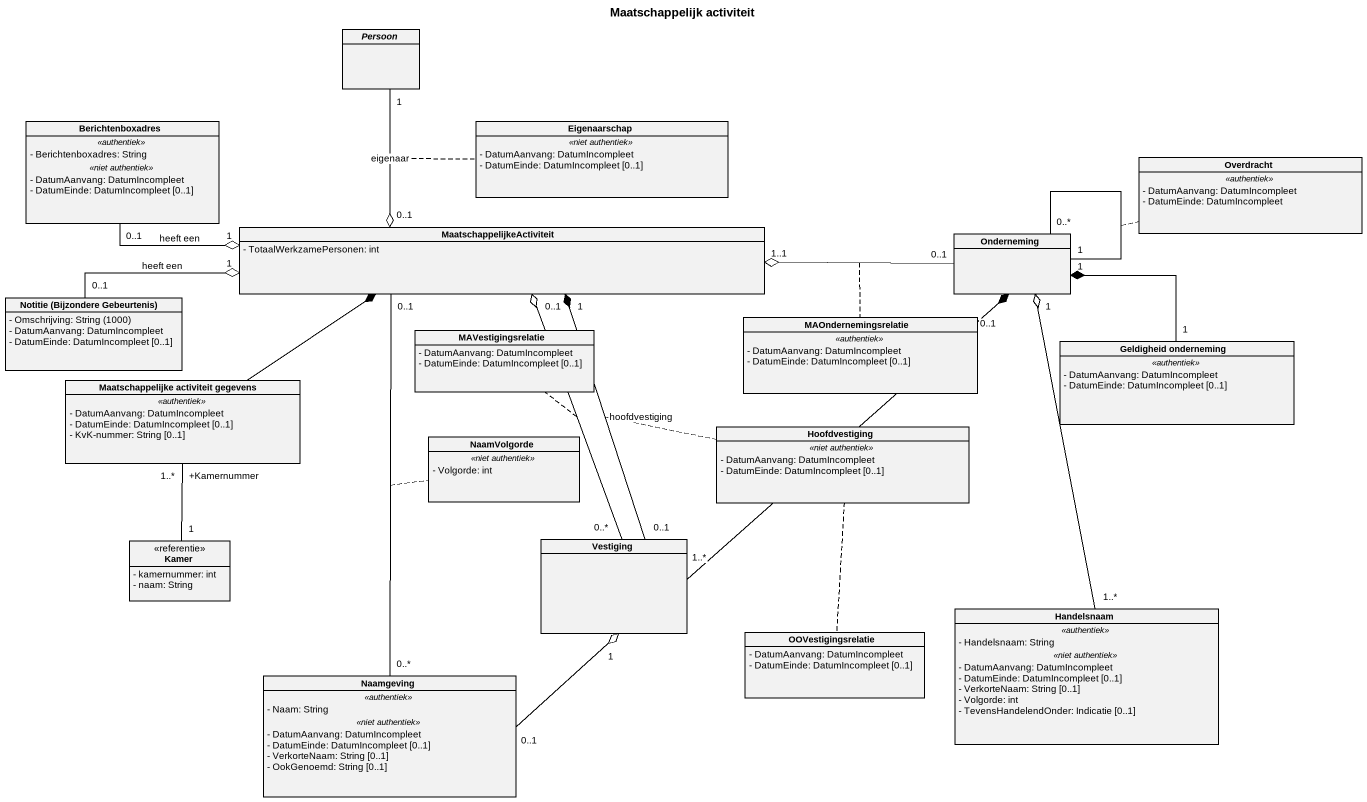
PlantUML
@startuml
title Maatschappelijk activiteit
hide circle
hide empty members
skinparam classAttributeIconSize 0
abstract class Persoon
class Berichtenboxadres {
  .. <<authentiek>> ..
  - Berichtenboxadres: String
  .. <<niet authentiek>> ..
  - DatumAanvang: DatumIncompleet
  - DatumEinde: DatumIncompleet [0..1]
}
class Eigenaarschap {
  .. <<niet authentiek>> ..
  - DatumAanvang: DatumIncompleet
  - DatumEinde: DatumIncompleet [0..1]
}
class Overdracht {
  .. <<authentiek>> ..
  - DatumAanvang: DatumIncompleet
  - DatumEinde: DatumIncompleet
}
class MaatschappelijkeActiviteit {
  - TotaalWerkzamePersonen: int
}
class Onderneming
class "Notitie (Bijzondere Gebeurtenis)" as Notitie_Bijzondere {
  {field} - Omschrijving: String (1000)
  - DatumAanvang: DatumIncompleet
  - DatumEinde: DatumIncompleet [0..1]
}
class MAVestigingsrelatie {
  - DatumAanvang: DatumIncompleet
  - DatumEinde: DatumIncompleet [0..1]
}
class MAOndernemingsrelatie {
  .. <<authentiek>> ..
  - DatumAanvang: DatumIncompleet
  - DatumEinde: DatumIncompleet [0..1]
}
class "Geldigheid onderneming" as Geldigheid_onderneming {
  .. <<authentiek>> ..
  - DatumAanvang: DatumIncompleet
  - DatumEinde: DatumIncompleet [0..1]
}
class "Maatschappelijke activiteit gegevens" as Maatschappelijke_activiteit {
  .. <<authentiek>> ..
  - DatumAanvang: DatumIncompleet
  - DatumEinde: DatumIncompleet [0..1]
  - KvK-nummer: String [0..1]
}
class Hoofdvestiging {
  .. <<niet authentiek>> ..
  - DatumAanvang: DatumIncompleet
  - DatumEinde: DatumIncompleet [0..1]
}
class NaamVolgorde {
  .. <<niet authentiek>> ..
  - Volgorde: int
}
class Kamer <<referentie>> {
  - kamernummer: int
  - naam: String
}
class Vestiging
class Handelsnaam {
  .. <<authentiek>> ..
  - Handelsnaam: String
  .. <<niet authentiek>> ..
  - DatumAanvang: DatumIncompleet
  - DatumEinde: DatumIncompleet [0..1]
  - VerkorteNaam: String [0..1]
  - Volgorde: int
  - TevensHandelendOnder: Indicatie [0..1]
}
class OOVestigingsrelatie {
  - DatumAanvang: DatumIncompleet
  - DatumEinde: DatumIncompleet [0..1]
}
class Naamgeving {
  .. <<authentiek>> ..
  - Naam: String
  .. <<niet authentiek>> ..
  - DatumAanvang: DatumIncompleet
  - DatumEinde: DatumIncompleet [0..1]
  - VerkorteNaam: String [0..1]
  - OokGenoemd: String [0..1]
}
Persoon "1" --o "0..1" MaatschappelijkeActiviteit : eigenaar
(Persoon, MaatschappelijkeActiviteit) .. Eigenaarschap
Berichtenboxadres "0..1" -right-o "1" MaatschappelijkeActiviteit : heeft een
MaatschappelijkeActiviteit "0..1" o-- "0..*" Vestiging
(MaatschappelijkeActiviteit, Vestiging) .. MAVestigingsrelatie
MaatschappelijkeActiviteit "0..1" -- "0..*" Naamgeving
(MaatschappelijkeActiviteit, Naamgeving) .. NaamVolgorde
Onderneming "0..1" -left-o "1..1" MaatschappelijkeActiviteit
(Onderneming, MaatschappelijkeActiviteit) .. MAOndernemingsrelatie
Onderneming "1" -- "0..*" Onderneming
(Onderneming, Onderneming) .. Overdracht
Onderneming "1" *-- "1" Geldigheid_onderneming
Onderneming "0..1" *-- "1..*" Vestiging
(Onderneming, Vestiging) .. OOVestigingsrelatie
Notitie_Bijzondere "0..1" -right-o "1" MaatschappelijkeActiviteit : heeft een
Maatschappelijke_activiteit -right-* MaatschappelijkeActiviteit
Maatschappelijke_activiteit "+Kamernummer\n1..*" -- "1" Kamer
Vestiging "0..1" -up-* "1" MaatschappelijkeActiviteit : hoofdvestiging
(Vestiging, MaatschappelijkeActiviteit) .. Hoofdvestiging
Handelsnaam "1..*" -up-o "1" Onderneming
Naamgeving "0..1" -up-o "1" Vestiging
@enduml
